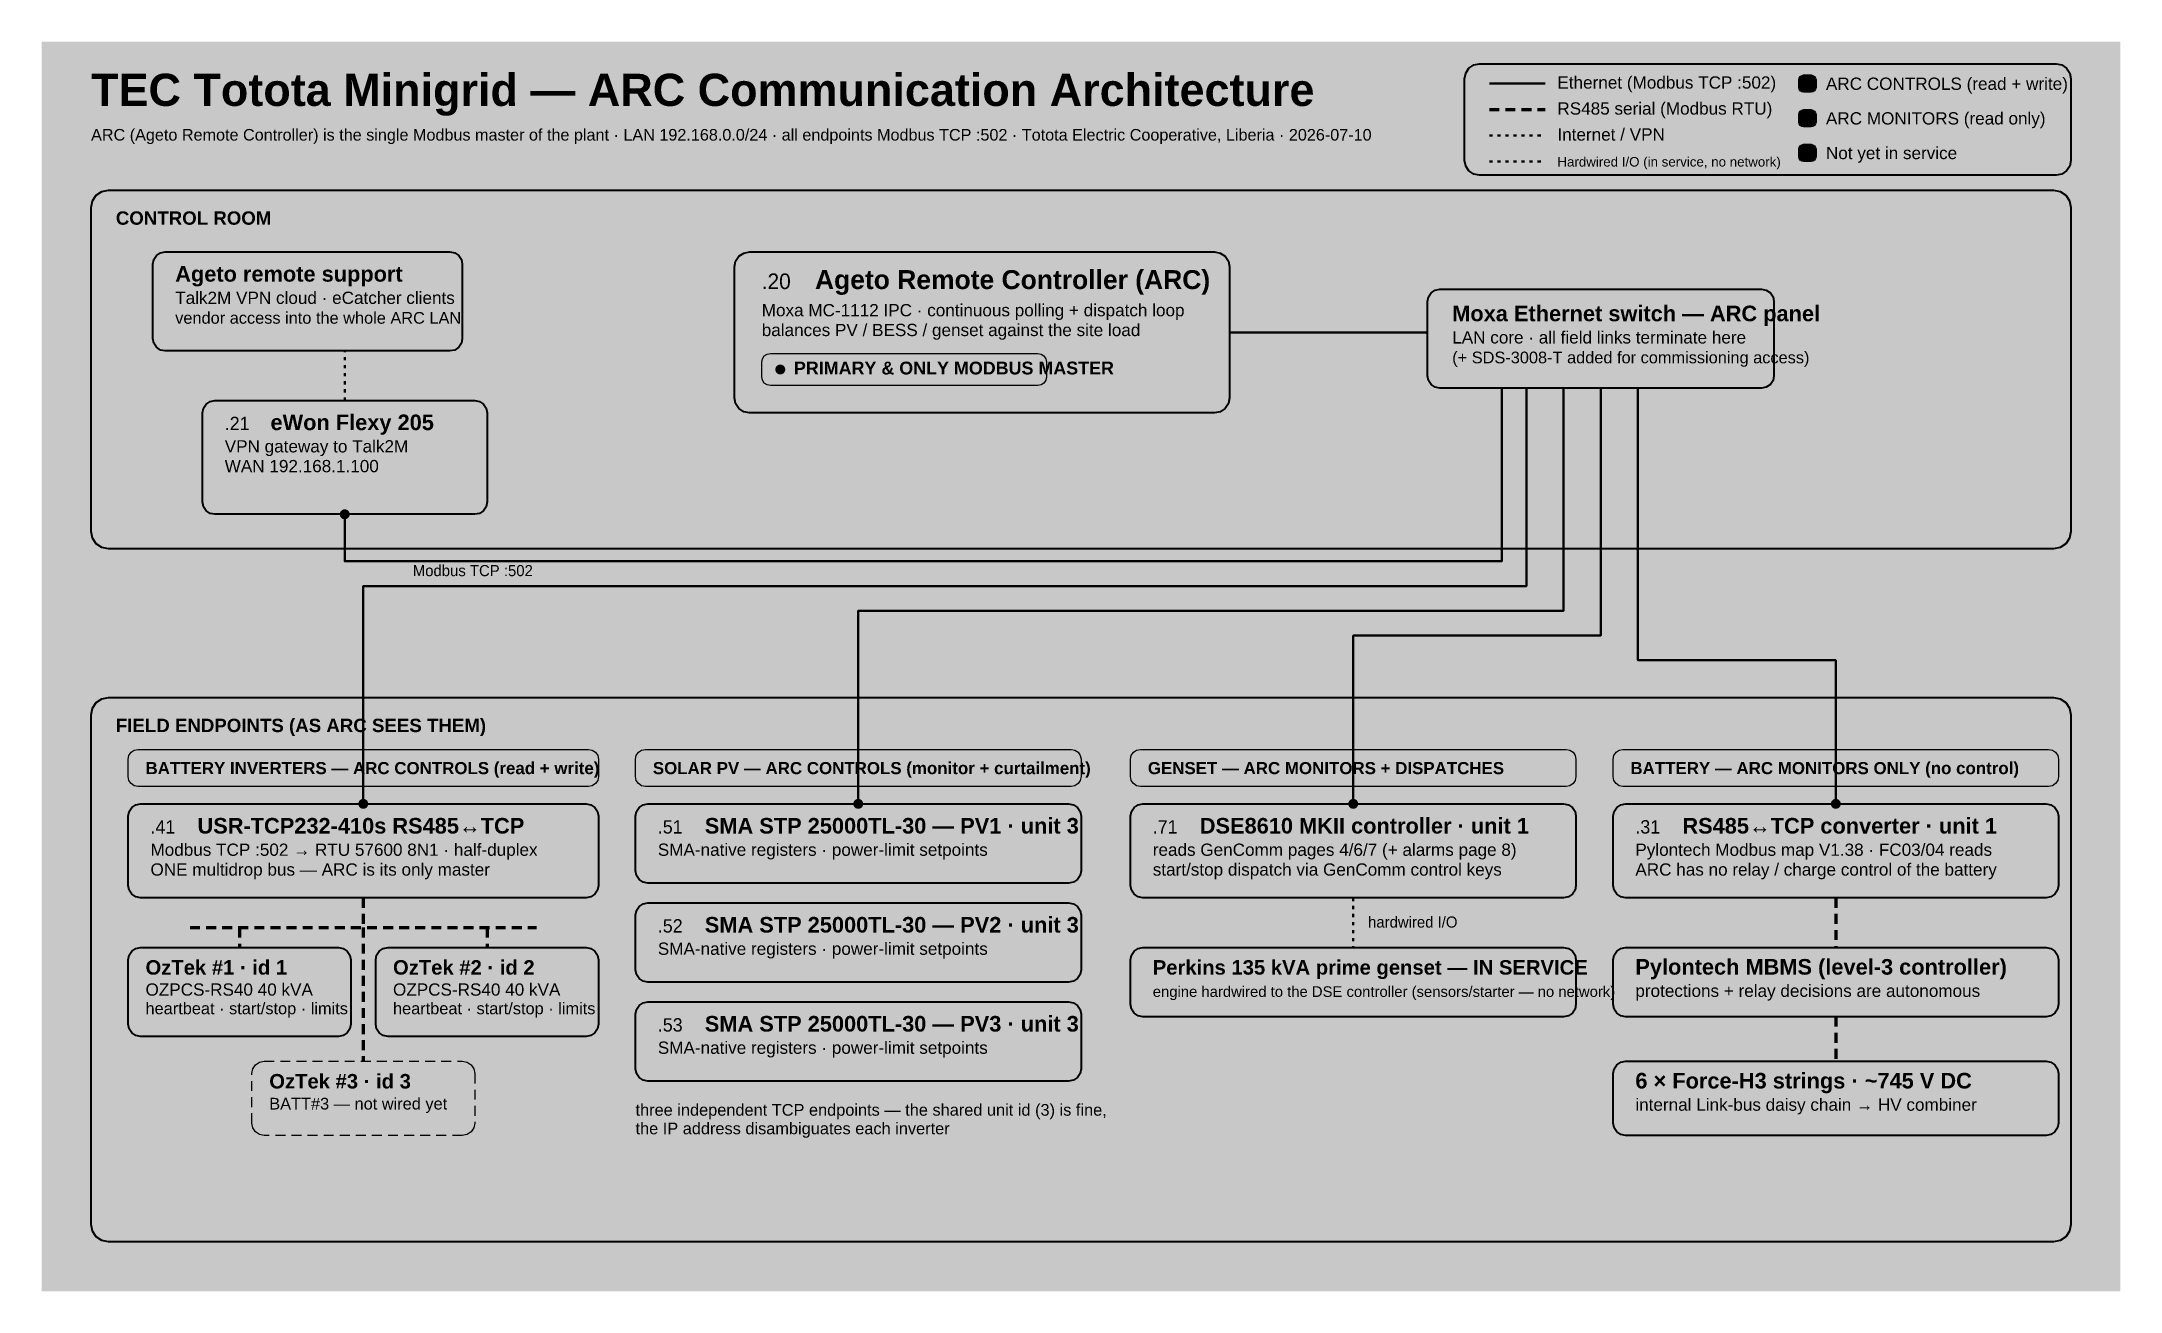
# Model space of a CAD drawing. Header units: millimetres. Extents: x 0 to 420, y 0 to 252.
import ezdxf

# ---------------------------------------------------------------- set-up
doc = ezdxf.new("R2010")
doc.units = ezdxf.units.MM
doc.linetypes.add('ARC_DASHED', pattern=[3.25, 2, -1.25])
doc.linetypes.add('ARC_DOTTED', pattern=[1.625, 0.625, -1])
for name, color, linetype, true_color in [('ARC_BACKGROUND', 7, 'Continuous', 0xffffff), ('ARC_CONTROL', 7, 'Continuous', 0x059669), ('ARC_CONTROL_TEXT', 7, 'Continuous', 0x059669), ('ARC_DEVICE_BOXES', 7, 'Continuous', 0x94a3b8), ('ARC_ETHERNET', 7, 'Continuous', 0x475569), ('ARC_HARDWIRED_IO', 7, 'Continuous', 0x94a3b8), ('ARC_IP_ADDRESSES', 7, 'Continuous', 0x0369a1), ('ARC_MISC', 7, 'Continuous', 0x475569), ('ARC_MONITOR', 7, 'Continuous', 0x0284c7), ('ARC_MONITOR_TEXT', 7, 'Continuous', 0x0284c7), ('ARC_NOT_IN_SERVICE', 7, 'Continuous', 0xcbd5e1), ('ARC_RS485', 7, 'Continuous', 0xd97706), ('ARC_TEXT', 7, 'Continuous', 0x0f172a), ('ARC_VPN', 7, 'Continuous', 0x0284c7), ('ARC_ZONES', 7, 'Continuous', 0xcbd5e1)]:
    doc.layers.add(name, color=color, linetype=linetype, true_color=true_color)
doc.styles.add('ARC_BOLD', font='Arialbd.ttf')
doc.styles.add('ARC_MONO', font='Menlo.ttc')
doc.styles.add('ARC_REGULAR', font='Arial.ttf')

msp = doc.modelspace()

# ---------------------------------------------------------------- hatches: boundary and pattern name
at = {"layer": 'ARC_BACKGROUND', "true_color": 0xffffff}
msp.add_hatch(color=7, dxfattribs=at).paths.add_polyline_path([(0, 252.5), (420, 252.5), (420, 0), (0, 0)])
at = {"layer": 'ARC_CONTROL', "true_color": 0xeaf6f3}
msp.add_hatch(color=7, dxfattribs=at).paths.add_polyline_path([(357.5, 245.75), (357.88, 245.67), (358.21, 245.46), (358.42, 245.13), (358.5, 244.75), (358.5, 243.25), (358.42, 242.87), (358.21, 242.54), (357.88, 242.33), (357.5, 242.25), (356, 242.25), (355.62, 242.33), (355.29, 242.54), (355.08, 242.87), (355, 243.25), (355, 244.75), (355.08, 245.13), (355.29, 245.46), (355.62, 245.67), (356, 245.75)])
at = {"layer": 'ARC_CONTROL', "true_color": 0xedf8f4}
msp.add_hatch(color=7, dxfattribs=at).paths.add_polyline_path([(201.25, 189.5), (201.92, 189.37), (202.49, 188.99), (202.87, 188.42), (203, 187.75), (203, 184.75), (202.87, 184.08), (202.49, 183.51), (201.92, 183.13), (201.25, 183), (147.25, 183), (146.58, 183.13), (146.01, 183.51), (145.63, 184.08), (145.5, 184.75), (145.5, 187.75), (145.63, 188.42), (146.01, 188.99), (146.58, 189.37), (147.25, 189.5)])
at = {"layer": 'ARC_CONTROL', "true_color": 0x059669}
msp.add_hatch(color=7, dxfattribs=at).paths.add_polyline_path([(150.25, 186.25), (150.22, 185.99), (150.12, 185.75), (149.96, 185.54), (149.75, 185.38), (149.51, 185.28), (149.25, 185.25), (148.99, 185.28), (148.75, 185.38), (148.54, 185.54), (148.38, 185.75), (148.28, 185.99), (148.25, 186.25), (148.28, 186.51), (148.38, 186.75), (148.54, 186.96), (148.75, 187.12), (148.99, 187.22), (149.25, 187.25), (149.51, 187.22), (149.75, 187.12), (149.96, 186.96), (150.12, 186.75), (150.22, 186.51)])
at = {"layer": 'ARC_CONTROL', "true_color": 0xe4f4ed}
for points in [[(110.5, 109.5), (111.27, 109.35), (111.91, 108.91), (112.35, 108.27), (112.5, 107.5), (112.5, 104), (112.35, 103.23), (111.91, 102.59), (111.27, 102.15), (110.5, 102), (19.5, 102), (18.73, 102.15), (18.09, 102.59), (17.65, 103.23), (17.5, 104), (17.5, 107.5), (17.65, 108.27), (18.09, 108.91), (18.73, 109.35), (19.5, 109.5)], [(208, 109.5), (208.77, 109.35), (209.41, 108.91), (209.85, 108.27), (210, 107.5), (210, 104), (209.85, 103.23), (209.41, 102.59), (208.77, 102.15), (208, 102), (122, 102), (121.23, 102.15), (120.59, 102.59), (120.15, 103.23), (120, 104), (120, 107.5), (120.15, 108.27), (120.59, 108.91), (121.23, 109.35), (122, 109.5)], [(308, 109.5), (308.77, 109.35), (309.41, 108.91), (309.85, 108.27), (310, 107.5), (310, 104), (309.85, 103.23), (309.41, 102.59), (308.77, 102.15), (308, 102), (222, 102), (221.23, 102.15), (220.59, 102.59), (220.15, 103.23), (220, 104), (220, 107.5), (220.15, 108.27), (220.59, 108.91), (221.23, 109.35), (222, 109.5)]]:
    msp.add_hatch(color=7, dxfattribs=at).paths.add_polyline_path(points)
at = {"layer": 'ARC_DEVICE_BOXES', "true_color": 0xffffff}
for points in [[(82.5, 210), (83.46, 209.81), (84.27, 209.27), (84.81, 208.46), (85, 207.5), (85, 192.5), (84.81, 191.54), (84.27, 190.73), (83.46, 190.19), (82.5, 190), (25, 190), (24.04, 190.19), (23.23, 190.73), (22.69, 191.54), (22.5, 192.5), (22.5, 207.5), (22.69, 208.46), (23.23, 209.27), (24.04, 209.81), (25, 210)], [(237, 210), (238.15, 209.77), (239.12, 209.12), (239.77, 208.15), (240, 207), (240, 180.5), (239.77, 179.35), (239.12, 178.38), (238.15, 177.73), (237, 177.5), (143, 177.5), (141.85, 177.73), (140.88, 178.38), (140.23, 179.35), (140, 180.5), (140, 207), (140.23, 208.15), (140.88, 209.12), (141.85, 209.77), (143, 210)], [(347.5, 202.5), (348.46, 202.31), (349.27, 201.77), (349.81, 200.96), (350, 200), (350, 185), (349.81, 184.04), (349.27, 183.23), (348.46, 182.69), (347.5, 182.5), (282.5, 182.5), (281.54, 182.69), (280.73, 183.23), (280.19, 184.04), (280, 185), (280, 200), (280.19, 200.96), (280.73, 201.77), (281.54, 202.31), (282.5, 202.5)], [(87.5, 180), (88.46, 179.81), (89.27, 179.27), (89.81, 178.46), (90, 177.5), (90, 159.5), (89.81, 158.54), (89.27, 157.73), (88.46, 157.19), (87.5, 157), (35, 157), (34.04, 157.19), (33.23, 157.73), (32.69, 158.54), (32.5, 159.5), (32.5, 177.5), (32.69, 178.46), (33.23, 179.27), (34.04, 179.81), (35, 180)], [(110, 98.5), (110.96, 98.31), (111.77, 97.77), (112.31, 96.96), (112.5, 96), (112.5, 82), (112.31, 81.04), (111.77, 80.23), (110.96, 79.69), (110, 79.5), (20, 79.5), (19.04, 79.69), (18.23, 80.23), (17.69, 81.04), (17.5, 82), (17.5, 96), (17.69, 96.96), (18.23, 97.77), (19.04, 98.31), (20, 98.5)], [(207.5, 98.5), (208.46, 98.31), (209.27, 97.77), (209.81, 96.96), (210, 96), (210, 85), (209.81, 84.04), (209.27, 83.23), (208.46, 82.69), (207.5, 82.5), (122.5, 82.5), (121.54, 82.69), (120.73, 83.23), (120.19, 84.04), (120, 85), (120, 96), (120.19, 96.96), (120.73, 97.77), (121.54, 98.31), (122.5, 98.5)], [(307.5, 98.5), (308.46, 98.31), (309.27, 97.77), (309.81, 96.96), (310, 96), (310, 82), (309.81, 81.04), (309.27, 80.23), (308.46, 79.69), (307.5, 79.5), (222.5, 79.5), (221.54, 79.69), (220.73, 80.23), (220.19, 81.04), (220, 82), (220, 96), (220.19, 96.96), (220.73, 97.77), (221.54, 98.31), (222.5, 98.5)], [(405, 98.5), (405.96, 98.31), (406.77, 97.77), (407.31, 96.96), (407.5, 96), (407.5, 82), (407.31, 81.04), (406.77, 80.23), (405.96, 79.69), (405, 79.5), (320, 79.5), (319.04, 79.69), (318.23, 80.23), (317.69, 81.04), (317.5, 82), (317.5, 96), (317.69, 96.96), (318.23, 97.77), (319.04, 98.31), (320, 98.5)], [(207.5, 78.5), (208.46, 78.31), (209.27, 77.77), (209.81, 76.96), (210, 76), (210, 65), (209.81, 64.04), (209.27, 63.23), (208.46, 62.69), (207.5, 62.5), (122.5, 62.5), (121.54, 62.69), (120.73, 63.23), (120.19, 64.04), (120, 65), (120, 76), (120.19, 76.96), (120.73, 77.77), (121.54, 78.31), (122.5, 78.5)], [(60, 69.5), (60.96, 69.31), (61.77, 68.77), (62.31, 67.96), (62.5, 67), (62.5, 54), (62.31, 53.04), (61.77, 52.23), (60.96, 51.69), (60, 51.5), (20, 51.5), (19.04, 51.69), (18.23, 52.23), (17.69, 53.04), (17.5, 54), (17.5, 67), (17.69, 67.96), (18.23, 68.77), (19.04, 69.31), (20, 69.5)], [(110, 69.5), (110.96, 69.31), (111.77, 68.77), (112.31, 67.96), (112.5, 67), (112.5, 54), (112.31, 53.04), (111.77, 52.23), (110.96, 51.69), (110, 51.5), (70, 51.5), (69.04, 51.69), (68.23, 52.23), (67.69, 53.04), (67.5, 54), (67.5, 67), (67.69, 67.96), (68.23, 68.77), (69.04, 69.31), (70, 69.5)], [(307.5, 69.5), (308.46, 69.31), (309.27, 68.77), (309.81, 67.96), (310, 67), (310, 58), (309.81, 57.04), (309.27, 56.23), (308.46, 55.69), (307.5, 55.5), (222.5, 55.5), (221.54, 55.69), (220.73, 56.23), (220.19, 57.04), (220, 58), (220, 67), (220.19, 67.96), (220.73, 68.77), (221.54, 69.31), (222.5, 69.5)], [(405, 69.5), (405.96, 69.31), (406.77, 68.77), (407.31, 67.96), (407.5, 67), (407.5, 58), (407.31, 57.04), (406.77, 56.23), (405.96, 55.69), (405, 55.5), (320, 55.5), (319.04, 55.69), (318.23, 56.23), (317.69, 57.04), (317.5, 58), (317.5, 67), (317.69, 67.96), (318.23, 68.77), (319.04, 69.31), (320, 69.5)], [(207.5, 58.5), (208.46, 58.31), (209.27, 57.77), (209.81, 56.96), (210, 56), (210, 45), (209.81, 44.04), (209.27, 43.23), (208.46, 42.69), (207.5, 42.5), (122.5, 42.5), (121.54, 42.69), (120.73, 43.23), (120.19, 44.04), (120, 45), (120, 56), (120.19, 56.96), (120.73, 57.77), (121.54, 58.31), (122.5, 58.5)], [(405, 46.5), (405.96, 46.31), (406.77, 45.77), (407.31, 44.96), (407.5, 44), (407.5, 34), (407.31, 33.04), (406.77, 32.23), (405.96, 31.69), (405, 31.5), (320, 31.5), (319.04, 31.69), (318.23, 32.23), (317.69, 33.04), (317.5, 34), (317.5, 44), (317.69, 44.96), (318.23, 45.77), (319.04, 46.31), (320, 46.5)]]:
    msp.add_hatch(color=7, dxfattribs=at).paths.add_polyline_path(points)
at = {"layer": 'ARC_MISC', "true_color": 0xf8fafc}
msp.add_hatch(color=7, dxfattribs=at).paths.add_polyline_path([(357.5, 231.75), (357.88, 231.67), (358.21, 231.46), (358.42, 231.13), (358.5, 230.75), (358.5, 229.25), (358.42, 228.87), (358.21, 228.54), (357.88, 228.33), (357.5, 228.25), (356, 228.25), (355.62, 228.33), (355.29, 228.54), (355.08, 228.87), (355, 229.25), (355, 230.75), (355.08, 231.13), (355.29, 231.46), (355.62, 231.67), (356, 231.75)])
at = {"layer": 'ARC_MISC', "true_color": 0x475569}
for points in [[(62.25, 157), (62.22, 156.74), (62.12, 156.5), (61.96, 156.29), (61.75, 156.13), (61.51, 156.03), (61.25, 156), (60.99, 156.03), (60.75, 156.13), (60.54, 156.29), (60.38, 156.5), (60.28, 156.74), (60.25, 157), (60.28, 157.26), (60.38, 157.5), (60.54, 157.71), (60.75, 157.87), (60.99, 157.97), (61.25, 158), (61.51, 157.97), (61.75, 157.87), (61.96, 157.71), (62.12, 157.5), (62.22, 157.26)], [(66, 98.5), (65.97, 98.24), (65.87, 98), (65.71, 97.79), (65.5, 97.63), (65.26, 97.53), (65, 97.5), (64.74, 97.53), (64.5, 97.63), (64.29, 97.79), (64.13, 98), (64.03, 98.24), (64, 98.5), (64.03, 98.76), (64.13, 99), (64.29, 99.21), (64.5, 99.37), (64.74, 99.47), (65, 99.5), (65.26, 99.47), (65.5, 99.37), (65.71, 99.21), (65.87, 99), (65.97, 98.76)], [(166, 98.5), (165.97, 98.24), (165.87, 98), (165.71, 97.79), (165.5, 97.63), (165.26, 97.53), (165, 97.5), (164.74, 97.53), (164.5, 97.63), (164.29, 97.79), (164.13, 98), (164.03, 98.24), (164, 98.5), (164.03, 98.76), (164.13, 99), (164.29, 99.21), (164.5, 99.37), (164.74, 99.47), (165, 99.5), (165.26, 99.47), (165.5, 99.37), (165.71, 99.21), (165.87, 99), (165.97, 98.76)], [(266, 98.5), (265.97, 98.24), (265.87, 98), (265.71, 97.79), (265.5, 97.63), (265.26, 97.53), (265, 97.5), (264.74, 97.53), (264.5, 97.63), (264.29, 97.79), (264.13, 98), (264.03, 98.24), (264, 98.5), (264.03, 98.76), (264.13, 99), (264.29, 99.21), (264.5, 99.37), (264.74, 99.47), (265, 99.5), (265.26, 99.47), (265.5, 99.37), (265.71, 99.21), (265.87, 99), (265.97, 98.76)], [(363.5, 98.5), (363.47, 98.24), (363.37, 98), (363.21, 97.79), (363, 97.63), (362.76, 97.53), (362.5, 97.5), (362.24, 97.53), (362, 97.63), (361.79, 97.79), (361.63, 98), (361.53, 98.24), (361.5, 98.5), (361.53, 98.76), (361.63, 99), (361.79, 99.21), (362, 99.37), (362.24, 99.47), (362.5, 99.5), (362.76, 99.47), (363, 99.37), (363.21, 99.21), (363.37, 99), (363.47, 98.76)]]:
    msp.add_hatch(color=7, dxfattribs=at).paths.add_polyline_path(points)
at = {"layer": 'ARC_MONITOR', "true_color": 0xeaf5fa}
msp.add_hatch(color=7, dxfattribs=at).paths.add_polyline_path([(357.5, 238.75), (357.88, 238.67), (358.21, 238.46), (358.42, 238.13), (358.5, 237.75), (358.5, 236.25), (358.42, 235.87), (358.21, 235.54), (357.88, 235.33), (357.5, 235.25), (356, 235.25), (355.62, 235.33), (355.29, 235.54), (355.08, 235.87), (355, 236.25), (355, 237.75), (355.08, 238.13), (355.29, 238.46), (355.62, 238.67), (356, 238.75)])
at = {"layer": 'ARC_MONITOR', "true_color": 0xe4f0f9}
msp.add_hatch(color=7, dxfattribs=at).paths.add_polyline_path([(405.5, 109.5), (406.27, 109.35), (406.91, 108.91), (407.35, 108.27), (407.5, 107.5), (407.5, 104), (407.35, 103.23), (406.91, 102.59), (406.27, 102.15), (405.5, 102), (319.5, 102), (318.73, 102.15), (318.09, 102.59), (317.65, 103.23), (317.5, 104), (317.5, 107.5), (317.65, 108.27), (318.09, 108.91), (318.73, 109.35), (319.5, 109.5)])
at = {"layer": 'ARC_NOT_IN_SERVICE', "true_color": 0xf8fafc}
msp.add_hatch(color=7, dxfattribs=at).paths.add_polyline_path([(85, 46.5), (85.96, 46.31), (86.77, 45.77), (87.31, 44.96), (87.5, 44), (87.5, 34), (87.31, 33.04), (86.77, 32.23), (85.96, 31.69), (85, 31.5), (45, 31.5), (44.04, 31.69), (43.23, 32.23), (42.69, 33.04), (42.5, 34), (42.5, 44), (42.69, 44.96), (43.23, 45.77), (44.04, 46.31), (45, 46.5)])
at = {"layer": 'ARC_ZONES', "true_color": 0xf1f5f9}
for points in [[(407, 248), (408.15, 247.77), (409.12, 247.12), (409.77, 246.15), (410, 245), (410, 228.5), (409.77, 227.35), (409.12, 226.38), (408.15, 225.73), (407, 225.5), (290.5, 225.5), (289.35, 225.73), (288.38, 226.38), (287.73, 227.35), (287.5, 228.5), (287.5, 245), (287.73, 246.15), (288.38, 247.12), (289.35, 247.77), (290.5, 248)], [(406.5, 222.5), (407.84, 222.23), (408.97, 221.47), (409.73, 220.34), (410, 219), (410, 153.5), (409.73, 152.16), (408.97, 151.03), (407.84, 150.27), (406.5, 150), (13.5, 150), (12.16, 150.27), (11.03, 151.03), (10.27, 152.16), (10, 153.5), (10, 219), (10.27, 220.34), (11.03, 221.47), (12.16, 222.23), (13.5, 222.5)], [(406.5, 120), (407.84, 119.73), (408.97, 118.97), (409.73, 117.84), (410, 116.5), (410, 13.5), (409.73, 12.16), (408.97, 11.03), (407.84, 10.27), (406.5, 10), (13.5, 10), (12.16, 10.27), (11.03, 11.03), (10.27, 12.16), (10, 13.5), (10, 116.5), (10.27, 117.84), (11.03, 118.97), (12.16, 119.73), (13.5, 120)]]:
    msp.add_hatch(color=7, dxfattribs=at).paths.add_polyline_path(points)

# ---------------------------------------------------------------- linework, layer by layer
at = {"layer": 'ARC_CONTROL', "linetype": 'CONTINUOUS', "lineweight": 25, "true_color": 0x059669}
msp.add_lwpolyline([(357.5, 245.75), (357.88, 245.67), (358.21, 245.46), (358.42, 245.13), (358.5, 244.75), (358.5, 243.25), (358.42, 242.87), (358.21, 242.54), (357.88, 242.33), (357.5, 242.25), (356, 242.25), (355.62, 242.33), (355.29, 242.54), (355.08, 242.87), (355, 243.25), (355, 244.75), (355.08, 245.13), (355.29, 245.46), (355.62, 245.67), (356, 245.75)], close=True, dxfattribs=at)
at = {"layer": 'ARC_CONTROL', "linetype": 'CONTINUOUS', "lineweight": 25, "true_color": 0xa1d7c7}
msp.add_lwpolyline([(201.25, 189.5), (201.92, 189.37), (202.49, 188.99), (202.87, 188.42), (203, 187.75), (203, 184.75), (202.87, 184.08), (202.49, 183.51), (201.92, 183.13), (201.25, 183), (147.25, 183), (146.58, 183.13), (146.01, 183.51), (145.63, 184.08), (145.5, 184.75), (145.5, 187.75), (145.63, 188.42), (146.01, 188.99), (146.58, 189.37), (147.25, 189.5)], close=True, dxfattribs=at)
at = {"layer": 'ARC_CONTROL', "linetype": 'CONTINUOUS', "lineweight": 25, "true_color": 0xb1ded0}
for points in [[(110.5, 109.5), (111.27, 109.35), (111.91, 108.91), (112.35, 108.27), (112.5, 107.5), (112.5, 104), (112.35, 103.23), (111.91, 102.59), (111.27, 102.15), (110.5, 102), (19.5, 102), (18.73, 102.15), (18.09, 102.59), (17.65, 103.23), (17.5, 104), (17.5, 107.5), (17.65, 108.27), (18.09, 108.91), (18.73, 109.35), (19.5, 109.5)], [(208, 109.5), (208.77, 109.35), (209.41, 108.91), (209.85, 108.27), (210, 107.5), (210, 104), (209.85, 103.23), (209.41, 102.59), (208.77, 102.15), (208, 102), (122, 102), (121.23, 102.15), (120.59, 102.59), (120.15, 103.23), (120, 104), (120, 107.5), (120.15, 108.27), (120.59, 108.91), (121.23, 109.35), (122, 109.5)], [(308, 109.5), (308.77, 109.35), (309.41, 108.91), (309.85, 108.27), (310, 107.5), (310, 104), (309.85, 103.23), (309.41, 102.59), (308.77, 102.15), (308, 102), (222, 102), (221.23, 102.15), (220.59, 102.59), (220.15, 103.23), (220, 104), (220, 107.5), (220.15, 108.27), (220.59, 108.91), (221.23, 109.35), (222, 109.5)]]:
    msp.add_lwpolyline(points, close=True, dxfattribs=at)
at = {"layer": 'ARC_DEVICE_BOXES', "linetype": 'CONTINUOUS', "lineweight": 40, "true_color": 0x94a3b8}
for points in [[(82.5, 210), (83.46, 209.81), (84.27, 209.27), (84.81, 208.46), (85, 207.5), (85, 192.5), (84.81, 191.54), (84.27, 190.73), (83.46, 190.19), (82.5, 190), (25, 190), (24.04, 190.19), (23.23, 190.73), (22.69, 191.54), (22.5, 192.5), (22.5, 207.5), (22.69, 208.46), (23.23, 209.27), (24.04, 209.81), (25, 210)], [(237, 210), (238.15, 209.77), (239.12, 209.12), (239.77, 208.15), (240, 207), (240, 180.5), (239.77, 179.35), (239.12, 178.38), (238.15, 177.73), (237, 177.5), (143, 177.5), (141.85, 177.73), (140.88, 178.38), (140.23, 179.35), (140, 180.5), (140, 207), (140.23, 208.15), (140.88, 209.12), (141.85, 209.77), (143, 210)], [(347.5, 202.5), (348.46, 202.31), (349.27, 201.77), (349.81, 200.96), (350, 200), (350, 185), (349.81, 184.04), (349.27, 183.23), (348.46, 182.69), (347.5, 182.5), (282.5, 182.5), (281.54, 182.69), (280.73, 183.23), (280.19, 184.04), (280, 185), (280, 200), (280.19, 200.96), (280.73, 201.77), (281.54, 202.31), (282.5, 202.5)], [(87.5, 180), (88.46, 179.81), (89.27, 179.27), (89.81, 178.46), (90, 177.5), (90, 159.5), (89.81, 158.54), (89.27, 157.73), (88.46, 157.19), (87.5, 157), (35, 157), (34.04, 157.19), (33.23, 157.73), (32.69, 158.54), (32.5, 159.5), (32.5, 177.5), (32.69, 178.46), (33.23, 179.27), (34.04, 179.81), (35, 180)], [(110, 98.5), (110.96, 98.31), (111.77, 97.77), (112.31, 96.96), (112.5, 96), (112.5, 82), (112.31, 81.04), (111.77, 80.23), (110.96, 79.69), (110, 79.5), (20, 79.5), (19.04, 79.69), (18.23, 80.23), (17.69, 81.04), (17.5, 82), (17.5, 96), (17.69, 96.96), (18.23, 97.77), (19.04, 98.31), (20, 98.5)], [(207.5, 98.5), (208.46, 98.31), (209.27, 97.77), (209.81, 96.96), (210, 96), (210, 85), (209.81, 84.04), (209.27, 83.23), (208.46, 82.69), (207.5, 82.5), (122.5, 82.5), (121.54, 82.69), (120.73, 83.23), (120.19, 84.04), (120, 85), (120, 96), (120.19, 96.96), (120.73, 97.77), (121.54, 98.31), (122.5, 98.5)], [(307.5, 98.5), (308.46, 98.31), (309.27, 97.77), (309.81, 96.96), (310, 96), (310, 82), (309.81, 81.04), (309.27, 80.23), (308.46, 79.69), (307.5, 79.5), (222.5, 79.5), (221.54, 79.69), (220.73, 80.23), (220.19, 81.04), (220, 82), (220, 96), (220.19, 96.96), (220.73, 97.77), (221.54, 98.31), (222.5, 98.5)], [(405, 98.5), (405.96, 98.31), (406.77, 97.77), (407.31, 96.96), (407.5, 96), (407.5, 82), (407.31, 81.04), (406.77, 80.23), (405.96, 79.69), (405, 79.5), (320, 79.5), (319.04, 79.69), (318.23, 80.23), (317.69, 81.04), (317.5, 82), (317.5, 96), (317.69, 96.96), (318.23, 97.77), (319.04, 98.31), (320, 98.5)], [(207.5, 78.5), (208.46, 78.31), (209.27, 77.77), (209.81, 76.96), (210, 76), (210, 65), (209.81, 64.04), (209.27, 63.23), (208.46, 62.69), (207.5, 62.5), (122.5, 62.5), (121.54, 62.69), (120.73, 63.23), (120.19, 64.04), (120, 65), (120, 76), (120.19, 76.96), (120.73, 77.77), (121.54, 78.31), (122.5, 78.5)], [(60, 69.5), (60.96, 69.31), (61.77, 68.77), (62.31, 67.96), (62.5, 67), (62.5, 54), (62.31, 53.04), (61.77, 52.23), (60.96, 51.69), (60, 51.5), (20, 51.5), (19.04, 51.69), (18.23, 52.23), (17.69, 53.04), (17.5, 54), (17.5, 67), (17.69, 67.96), (18.23, 68.77), (19.04, 69.31), (20, 69.5)], [(110, 69.5), (110.96, 69.31), (111.77, 68.77), (112.31, 67.96), (112.5, 67), (112.5, 54), (112.31, 53.04), (111.77, 52.23), (110.96, 51.69), (110, 51.5), (70, 51.5), (69.04, 51.69), (68.23, 52.23), (67.69, 53.04), (67.5, 54), (67.5, 67), (67.69, 67.96), (68.23, 68.77), (69.04, 69.31), (70, 69.5)], [(307.5, 69.5), (308.46, 69.31), (309.27, 68.77), (309.81, 67.96), (310, 67), (310, 58), (309.81, 57.04), (309.27, 56.23), (308.46, 55.69), (307.5, 55.5), (222.5, 55.5), (221.54, 55.69), (220.73, 56.23), (220.19, 57.04), (220, 58), (220, 67), (220.19, 67.96), (220.73, 68.77), (221.54, 69.31), (222.5, 69.5)], [(405, 69.5), (405.96, 69.31), (406.77, 68.77), (407.31, 67.96), (407.5, 67), (407.5, 58), (407.31, 57.04), (406.77, 56.23), (405.96, 55.69), (405, 55.5), (320, 55.5), (319.04, 55.69), (318.23, 56.23), (317.69, 57.04), (317.5, 58), (317.5, 67), (317.69, 67.96), (318.23, 68.77), (319.04, 69.31), (320, 69.5)], [(207.5, 58.5), (208.46, 58.31), (209.27, 57.77), (209.81, 56.96), (210, 56), (210, 45), (209.81, 44.04), (209.27, 43.23), (208.46, 42.69), (207.5, 42.5), (122.5, 42.5), (121.54, 42.69), (120.73, 43.23), (120.19, 44.04), (120, 45), (120, 56), (120.19, 56.96), (120.73, 57.77), (121.54, 58.31), (122.5, 58.5)], [(405, 46.5), (405.96, 46.31), (406.77, 45.77), (407.31, 44.96), (407.5, 44), (407.5, 34), (407.31, 33.04), (406.77, 32.23), (405.96, 31.69), (405, 31.5), (320, 31.5), (319.04, 31.69), (318.23, 32.23), (317.69, 33.04), (317.5, 34), (317.5, 44), (317.69, 44.96), (318.23, 45.77), (319.04, 46.31), (320, 46.5)]]:
    msp.add_lwpolyline(points, close=True, dxfattribs=at)
at = {"layer": 'ARC_ETHERNET', "linetype": 'CONTINUOUS', "lineweight": 50, "true_color": 0x475569}
for points in [[(292.5, 244), (303.75, 244)], [(240, 193.75), (280, 193.75)], [(61.25, 157), (61.25, 147.5), (295, 147.5), (295, 182.5)], [(300, 182.5), (300, 142.5), (65, 142.5), (65, 98.5)], [(307.5, 182.5), (307.5, 137.5), (165, 137.5), (165, 98.5)], [(315, 182.5), (315, 132.5), (265, 132.5), (265, 98.5)], [(322.5, 182.5), (322.5, 127.5), (362.5, 127.5), (362.5, 98.5)]]:
    msp.add_lwpolyline(points, dxfattribs=at)
at = {"layer": 'ARC_HARDWIRED_IO', "linetype": 'ARC_DOTTED', "lineweight": 50, "true_color": 0x94a3b8}
for points in [[(292.5, 228.25), (303.75, 228.25)], [(265, 79.5), (265, 69.5)]]:
    msp.add_lwpolyline(points, dxfattribs=at)
at = {"layer": 'ARC_MISC', "linetype": 'ARC_DASHED', "lineweight": 25, "true_color": 0xcbd5e1}
msp.add_lwpolyline([(357.5, 231.75), (357.88, 231.67), (358.21, 231.46), (358.42, 231.13), (358.5, 230.75), (358.5, 229.25), (358.42, 228.87), (358.21, 228.54), (357.88, 228.33), (357.5, 228.25), (356, 228.25), (355.62, 228.33), (355.29, 228.54), (355.08, 228.87), (355, 229.25), (355, 230.75), (355.08, 231.13), (355.29, 231.46), (355.62, 231.67), (356, 231.75)], close=True, dxfattribs=at)
at = {"layer": 'ARC_MONITOR', "linetype": 'CONTINUOUS', "lineweight": 25, "true_color": 0x0284c7}
msp.add_lwpolyline([(357.5, 238.75), (357.88, 238.67), (358.21, 238.46), (358.42, 238.13), (358.5, 237.75), (358.5, 236.25), (358.42, 235.87), (358.21, 235.54), (357.88, 235.33), (357.5, 235.25), (356, 235.25), (355.62, 235.33), (355.29, 235.54), (355.08, 235.87), (355, 236.25), (355, 237.75), (355.08, 238.13), (355.29, 238.46), (355.62, 238.67), (356, 238.75)], close=True, dxfattribs=at)
at = {"layer": 'ARC_MONITOR', "linetype": 'CONTINUOUS', "lineweight": 25, "true_color": 0xb0d8ed}
msp.add_lwpolyline([(405.5, 109.5), (406.27, 109.35), (406.91, 108.91), (407.35, 108.27), (407.5, 107.5), (407.5, 104), (407.35, 103.23), (406.91, 102.59), (406.27, 102.15), (405.5, 102), (319.5, 102), (318.73, 102.15), (318.09, 102.59), (317.65, 103.23), (317.5, 104), (317.5, 107.5), (317.65, 108.27), (318.09, 108.91), (318.73, 109.35), (319.5, 109.5)], close=True, dxfattribs=at)
at = {"layer": 'ARC_NOT_IN_SERVICE', "linetype": 'ARC_DASHED', "lineweight": 30, "true_color": 0xcbd5e1}
msp.add_lwpolyline([(85, 46.5), (85.96, 46.31), (86.77, 45.77), (87.31, 44.96), (87.5, 44), (87.5, 34), (87.31, 33.04), (86.77, 32.23), (85.96, 31.69), (85, 31.5), (45, 31.5), (44.04, 31.69), (43.23, 32.23), (42.69, 33.04), (42.5, 34), (42.5, 44), (42.69, 44.96), (43.23, 45.77), (44.04, 46.31), (45, 46.5)], close=True, dxfattribs=at)
at = {"layer": 'ARC_RS485', "linetype": 'ARC_DASHED', "lineweight": 70, "true_color": 0xd97706}
for points in [[(292.5, 238.75), (303.75, 238.75)], [(65, 79.5), (65, 73.5)], [(362.5, 79.5), (362.5, 69.5)], [(30, 73.5), (100, 73.5)], [(40, 73.5), (40, 69.5)], [(65, 73.5), (65, 46.5)], [(90, 73.5), (90, 69.5)], [(362.5, 55.5), (362.5, 46.5)]]:
    msp.add_lwpolyline(points, dxfattribs=at)
at = {"layer": 'ARC_VPN', "linetype": 'ARC_DOTTED', "lineweight": 50, "true_color": 0x0284c7}
for points in [[(292.5, 233.5), (303.75, 233.5)], [(61.25, 180), (61.25, 190)]]:
    msp.add_lwpolyline(points, dxfattribs=at)
at = {"layer": 'ARC_ZONES', "linetype": 'CONTINUOUS', "lineweight": 40, "true_color": 0xcbd5e1}
for points in [[(407, 248), (408.15, 247.77), (409.12, 247.12), (409.77, 246.15), (410, 245), (410, 228.5), (409.77, 227.35), (409.12, 226.38), (408.15, 225.73), (407, 225.5), (290.5, 225.5), (289.35, 225.73), (288.38, 226.38), (287.73, 227.35), (287.5, 228.5), (287.5, 245), (287.73, 246.15), (288.38, 247.12), (289.35, 247.77), (290.5, 248)], [(406.5, 222.5), (407.84, 222.23), (408.97, 221.47), (409.73, 220.34), (410, 219), (410, 153.5), (409.73, 152.16), (408.97, 151.03), (407.84, 150.27), (406.5, 150), (13.5, 150), (12.16, 150.27), (11.03, 151.03), (10.27, 152.16), (10, 153.5), (10, 219), (10.27, 220.34), (11.03, 221.47), (12.16, 222.23), (13.5, 222.5)], [(406.5, 120), (407.84, 119.73), (408.97, 118.97), (409.73, 117.84), (410, 116.5), (410, 13.5), (409.73, 12.16), (408.97, 11.03), (407.84, 10.27), (406.5, 10), (13.5, 10), (12.16, 10.27), (11.03, 11.03), (10.27, 12.16), (10, 13.5), (10, 116.5), (10.27, 117.84), (11.03, 118.97), (12.16, 119.73), (13.5, 120)]]:
    msp.add_lwpolyline(points, close=True, dxfattribs=at)

# ---------------------------------------------------------------- texts
at = {"layer": 'ARC_CONTROL_TEXT', "true_color": 0x059669, "style": 'ARC_BOLD'}
for s, height, p in [('PRIMARY & ONLY MODBUS MASTER', 2.5875, (152, 185.25)), ('BATTERY INVERTERS — ARC CONTROLS (read + write)', 2.4438, (21, 104.5)), ('SOLAR PV — ARC CONTROLS (monitor + curtailment)', 2.4438, (123.5, 104.5)), ('GENSET — ARC MONITORS + DISPATCHES', 2.4438, (223.5, 104.5))]:
    msp.add_text(s, height=height, dxfattribs=at).set_placement(p)
at = {"layer": 'ARC_IP_ADDRESSES', "true_color": 0x0369a1, "style": 'ARC_MONO'}
for s, height, p in [('.20', 3.15, (145.5, 202.5)), ('.21', 2.7, (37, 174)), ('.41', 2.7, (22, 92.5)), ('.51', 2.7, (124.5, 92.5)), ('.71', 2.7, (224.5, 92.5)), ('.31', 2.7, (322, 92.5)), ('.52', 2.7, (124.5, 72.5)), ('.53', 2.7, (124.5, 52.5))]:
    msp.add_text(s, height=height, dxfattribs=at).set_placement(p)
at = {"layer": 'ARC_MONITOR_TEXT', "true_color": 0x0284c7, "style": 'ARC_BOLD'}
msp.add_text('BATTERY — ARC MONITORS ONLY (no control)', height=2.4438, dxfattribs=at).set_placement((321, 104.5))
at = {"layer": 'ARC_TEXT', "true_color": 0x0f172a, "style": 'ARC_BOLD'}
for s, height, p in [('TEC Totota Minigrid — ARC Communication Architecture', 6.5, (10, 239.5)), ('Ageto remote support', 3.15, (27, 204)), ('Ageto Remote Controller (ARC)', 3.825, (156.25, 202.5)), ('Moxa Ethernet switch — ARC panel', 3.15, (285, 196)), ('eWon Flexy 205', 3.15, (46.25, 174)), ('USR-TCP232-410s RS485↔TCP', 3.15, (31.5, 92.5)), ('SMA STP 25000TL-30 — PV1 · unit 3', 3.15, (134, 92.5)), ('DSE8610 MKII controller · unit 1', 3.15, (234, 92.5)), ('RS485↔TCP converter · unit 1', 3.15, (331.5, 92.5)), ('SMA STP 25000TL-30 — PV2 · unit 3', 3.15, (134, 72.5)), ('Pylontech MBMS (level-3 controller)', 3.15, (322, 64)), ('OzTek #1 · id 1', 2.925, (21, 64)), ('OzTek #2 · id 2', 2.925, (71, 64)), ('Perkins 135 kVA prime genset — IN SERVICE', 2.925, (224.5, 64)), ('SMA STP 25000TL-30 — PV3 · unit 3', 3.15, (134, 52.5)), ('6 × Force-H3 strings · ~745 V DC', 3.15, (322, 41))]:
    msp.add_text(s, height=height, dxfattribs=at).set_placement(p)
at = {"layer": 'ARC_TEXT', "true_color": 0x475569, "style": 'ARC_REGULAR'}
for s, height, p in [('Ethernet (Modbus TCP :502)', 2.475, (306.25, 243)), ('ARC CONTROLS (read + write)', 2.475, (360.5, 242.75)), ('RS485 serial (Modbus RTU)', 2.475, (306.25, 237.75)), ('ARC MONITORS (read only)', 2.475, (360.5, 235.75)), ('ARC (Ageto Remote Controller) is the single Modbus master of the plant · LAN 192.168.0.0/24 · all endpoints Modbus TCP :502 · Totota Electric Cooperative, Liberia · 2026-07-10', 2.34, (10, 232.5)), ('Internet / VPN', 2.475, (306.25, 232.5)), ('Not yet in service', 2.475, (360.5, 228.75)), ('Hardwired I/O (in service, no network)', 1.925, (306.25, 227.25)), ('Talk2M VPN cloud · eCatcher clients', 2.475, (27, 199.5)), ('Moxa MC-1112 IPC · continuous polling + dispatch loop', 2.475, (145.5, 197)), ('balances PV / BESS / genset against the site load', 2.475, (145.5, 193)), ('LAN core · all field links terminate here', 2.475, (285, 191.5)), ('VPN gateway to Talk2M', 2.475, (37, 169.5)), ('WAN 192.168.1.100', 2.475, (37, 165.5)), ('Modbus TCP :502 → RTU 57600 8N1 · half-duplex', 2.475, (22, 88)), ('SMA-native registers · power-limit setpoints', 2.475, (124.5, 88)), ('reads GenComm pages 4/6/7 (+ alarms page 8)', 2.475, (224.5, 88)), ('Pylontech Modbus map V1.38 · FC03/04 reads', 2.475, (322, 88)), ('ONE multidrop bus — ARC is its only master', 2.475, (22, 84)), ('start/stop dispatch via GenComm control keys', 2.475, (224.5, 84)), ('ARC has no relay / charge control of the battery', 2.475, (322, 84)), ('SMA-native registers · power-limit setpoints', 2.475, (124.5, 68)), ('OZPCS-RS40 40 kVA', 2.475, (21, 59.75)), ('OZPCS-RS40 40 kVA', 2.475, (71, 59.75)), ('engine hardwired to the DSE controller (sensors/starter — no network)', 2.145, (224.5, 59.5)), ('protections + relay decisions are autonomous', 2.475, (322, 59.5)), ('SMA-native registers · power-limit setpoints', 2.475, (124.5, 48)), ('internal Link-bus daisy chain → HV combiner', 2.475, (322, 36.5))]:
    msp.add_text(s, height=height, dxfattribs=at).set_placement(p)
at = {"layer": 'ARC_TEXT', "true_color": 0x64748b}
for s, height, style, p in [('CONTROL ROOM', 2.7, 'ARC_BOLD', (15, 215.5)), ('vendor access into the whole ARC LAN', 2.3625, 'ARC_REGULAR', (27, 195.5)), ('(+ SDS-3008-T added for commissioning access)', 2.3625, 'ARC_REGULAR', (285, 187.5)), ('Modbus TCP :502', 2.25, 'ARC_MONO', (75, 144.5)), ('FIELD ENDPOINTS (AS ARC SEES THEM)', 2.7, 'ARC_BOLD', (15, 113)), ('hardwired I/O', 2.25, 'ARC_MONO', (268, 73.5)), ('heartbeat · start/stop · limits', 2.3625, 'ARC_REGULAR', (21, 56)), ('heartbeat · start/stop · limits', 2.3625, 'ARC_REGULAR', (71, 56)), ('OzTek #3 · id 3', 2.925, 'ARC_BOLD', (46, 41)), ('BATT#3 — not wired yet', 2.3625, 'ARC_REGULAR', (46, 36.75)), ('three independent TCP endpoints — the shared unit id (3) is fine,', 2.3625, 'ARC_REGULAR', (120, 35.5)), ('the IP address disambiguates each inverter', 2.3625, 'ARC_REGULAR', (120, 31.75))]:
    msp.add_text(s, height=height, dxfattribs=dict(at, style=style)).set_placement(p)

doc.saveas('drawing.dxf')
